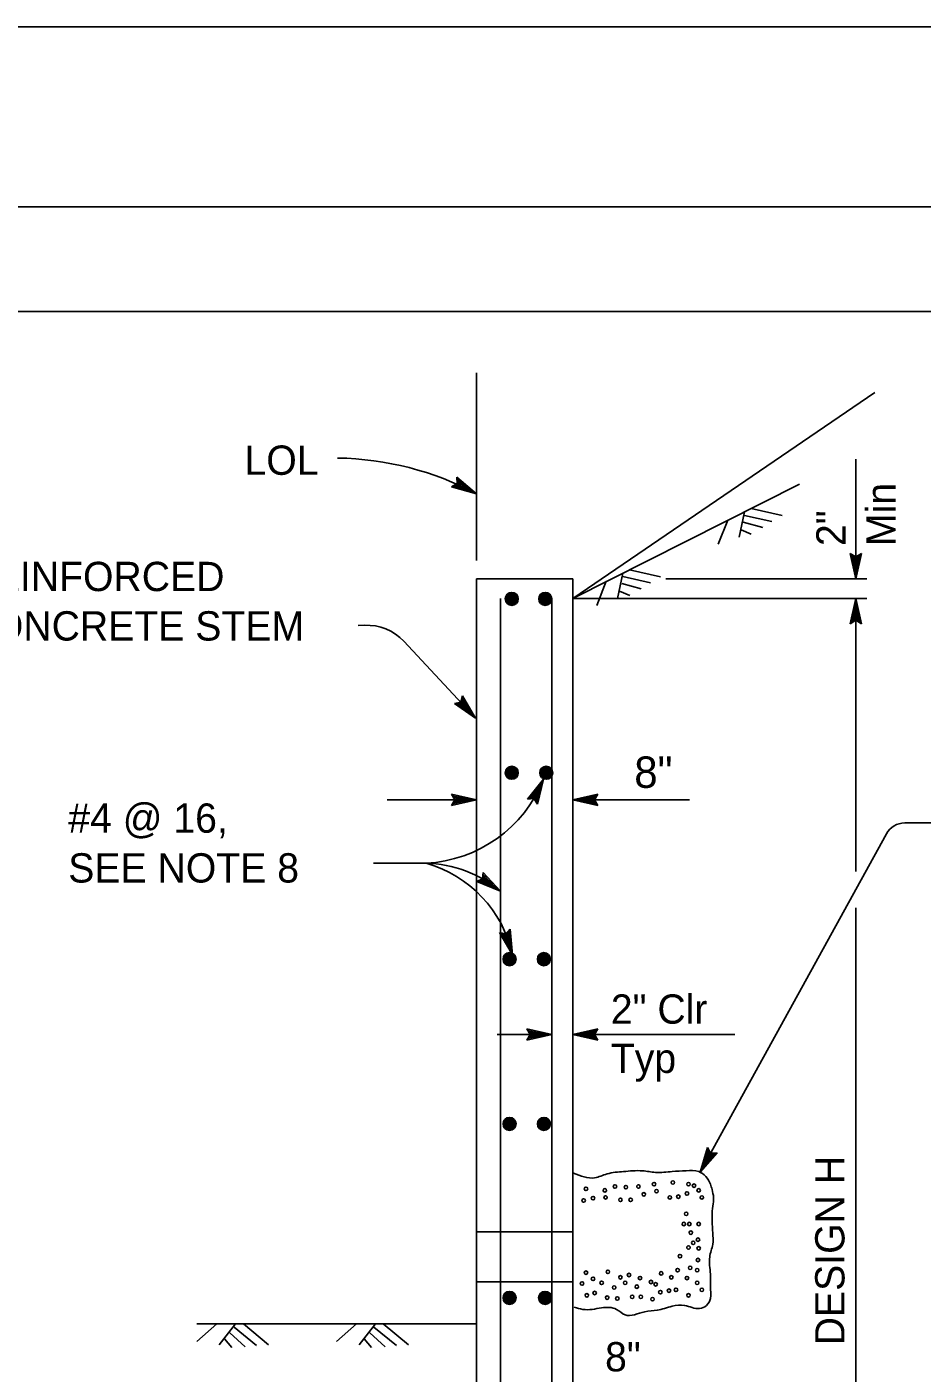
# Model space of a CAD drawing. Extents: x -894 to 866, y -472 to 714.
# Drawn here: x -293.1 to -79.2, y 392 to 713.6 of the extents above; entities that cross this region are included whole.
import ezdxf

# ---------------------------------------------------------------- set-up
doc = ezdxf.new("R2010")
doc.units = 0
for name, color, linetype in [('border_PLOTTING-ELEMENTS', 7, 'Continuous'), ('border_rw_22x34_Cut_Lines', 7, 'Continuous'), ('border_SHEET', 7, 'Continuous'), ('rd_CONST-DETAIL', 7, 'Continuous'), ('rd_CONST-DETAIL-anno', 7, 'Continuous')]:
    doc.layers.add(name, color=color, linetype=linetype)

msp = doc.modelspace()

# ---------------------------------------------------------------- linework, layer by layer
at = {"layer": 'border_PLOTTING-ELEMENTS'}
for points in [[(-894.04, -472.44), (865.96, -472.44), (865.96, 713.56), (-894.04, 713.56)], [(-864.04, 670.56), (835.96, 670.56), (835.96, -429.44), (-864.04, -429.44)]]:
    msp.add_lwpolyline(points, close=True, dxfattribs=at)
at = {"layer": 'border_rw_22x34_Cut_Lines'}
msp.add_lwpolyline([(-864.04, 670.56), (835.96, 670.56), (835.96, -429.44), (-864.04, -429.44)], close=True, dxfattribs=at)
at = {"layer": 'border_SHEET'}
msp.add_line((-814.04, 645.56), (810.96, 645.56), dxfattribs=at)
at = {"layer": 'rd_CONST-DETAIL'}
for p, q in [((-185.64, 587.13), (-185.64, 630.96)), ((-162.64, 577.01), (-90.47, 626.24)), ((-185.64, 586.12), (-185.64, 607.59)), ((-120.02, 598.49), (-112.62, 596.82)), ((-125.57, 595.76), (-127.85, 589.99)), ((-121.63, 597.71), (-122.85, 591.65)), ((-121.89, 595.26), (-117.23, 593.96)), ((-121.63, 596.89), (-115.02, 595.39)), ((-122.39, 593.44), (-119.97, 592.36)), ((-150.67, 583.08), (-151.9, 577.02)), ((-150.68, 582.26), (-144.06, 580.76)), ((-149.07, 583.86), (-141.67, 582.19)), ((-162.64, 581.74), (-185.64, 581.74)), ((-185.64, 581.74), (-185.64, 367.75)), ((-162.64, 367.75), (-162.64, 581.74)), ((-154.61, 581.13), (-156.89, 575.36)), ((-150.93, 580.63), (-146.27, 579.33)), ((-179.89, 343.83), (-179.89, 577.01)), ((-167.64, 362.75), (-167.64, 577.01)), ((-151.44, 578.81), (-149.01, 577.73)), ((-162.64, 425.76), (-185.64, 425.76)), ((-162.64, 413.76), (-185.64, 413.76)), ((-247.7, 403.77), (-252.47, 399.54)), ((-185.64, 403.76), (-252.47, 403.76)), ((-243.19, 403.74), (-247.11, 398.75)), ((-243.57, 402.99), (-238.19, 398.56)), ((-241.35, 403.72), (-235.33, 398.77)), ((-214.29, 403.77), (-219.05, 399.54)), ((-209.78, 403.74), (-213.7, 398.75)), ((-210.16, 402.99), (-204.78, 398.56)), ((-207.94, 403.72), (-201.92, 398.77)), ((-245.86, 400.18), (-244.14, 398.07)), ((-244.56, 401.62), (-240.88, 398.27)), ((-212.45, 400.18), (-210.73, 398.07)), ((-211.15, 401.62), (-207.47, 398.27))]:
    msp.add_line(p, q, dxfattribs=at)
for points in [[(-162.64, 577.01), (-108.43, 604.32)], [(-162.64, 577.01), (-162.64, 577.01)], [(-219.05, 403.76), (-252.47, 403.76)], [(-252.47, 403.76), (-252.47, 403.76)], [(-185.64, 403.76), (-219.05, 403.76)]]:
    msp.add_lwpolyline(points, dxfattribs=at)
for centre, radius in [((-177.2, 576.92), 1.56), ((-177.2, 576.92), 1.37), ((-177.2, 576.92), 1.19), ((-177.2, 576.92), 1), ((-177.2, 576.92), 0.812), ((-177.2, 576.92), 0.625), ((-177.2, 576.92), 0.437), ((-177.2, 576.92), 0.187), ((-169.21, 576.92), 1.56), ((-169.21, 576.92), 1.37), ((-169.21, 576.92), 1.19), ((-169.21, 576.92), 1), ((-169.21, 576.92), 0.812), ((-169.21, 576.92), 0.625), ((-169.21, 576.92), 0.437), ((-169.21, 576.92), 0.187), ((-177.2, 535.4), 1.56), ((-177.2, 535.4), 1.37), ((-177.2, 535.4), 1.19), ((-177.2, 535.4), 1), ((-177.2, 535.4), 0.812), ((-177.2, 535.4), 0.625), ((-177.2, 535.4), 0.437), ((-177.2, 535.4), 0.187), ((-168.97, 535.4), 1.56), ((-168.97, 535.4), 1.37), ((-168.97, 535.4), 1.19), ((-168.97, 535.4), 1), ((-168.97, 535.4), 0.812), ((-168.97, 535.4), 0.625), ((-168.97, 535.4), 0.437), ((-168.97, 535.4), 0.187), ((-177.74, 490.86), 1.56), ((-177.74, 490.86), 1.37), ((-177.74, 490.86), 1.19), ((-169.52, 490.86), 1.56), ((-169.52, 490.86), 1.37), ((-169.52, 490.86), 1.19), ((-177.74, 490.86), 1), ((-177.74, 490.86), 0.812), ((-177.74, 490.86), 0.625), ((-177.74, 490.86), 0.437), ((-177.74, 490.86), 0.187), ((-169.52, 490.86), 1), ((-169.52, 490.86), 0.812), ((-169.52, 490.86), 0.625), ((-169.52, 490.86), 0.437), ((-169.52, 490.86), 0.187), ((-177.74, 451.5), 1.56), ((-177.74, 451.5), 1.37), ((-177.74, 451.5), 1.19), ((-177.74, 451.5), 1), ((-177.74, 451.5), 0.812), ((-177.74, 451.5), 0.625), ((-177.74, 451.5), 0.437), ((-177.74, 451.5), 0.187), ((-169.52, 451.5), 1.56), ((-169.52, 451.5), 1.37), ((-169.52, 451.5), 1.19), ((-169.52, 451.5), 1), ((-169.52, 451.5), 0.812), ((-169.52, 451.5), 0.625), ((-169.52, 451.5), 0.437), ((-169.52, 451.5), 0.187), ((-143.2, 437.13), 0.418), ((-138.71, 437.51), 0.418), ((-134.96, 437.13), 0.418), ((-159.47, 436.01), 0.418), ((-157.79, 433.77), 0.418), ((-154.98, 435.64), 0.418), ((-154.79, 433.95), 0.418), ((-152.55, 436.57), 0.418), ((-149.93, 436.39), 0.418), ((-146.94, 436.57), 0.418), ((-145.63, 434.7), 0.418), ((-142.63, 435.45), 0.418), ((-139.45, 433.95), 0.418), ((-137.4, 434.14), 0.418), ((-135.34, 434.89), 0.418), ((-133.65, 436.76), 0.418), ((-132.53, 435.64), 0.418), ((-131.78, 433.95), 0.418), ((-160.03, 433.21), 0.418), ((-151.24, 433.39), 0.418), ((-148.81, 433.39), 0.418), ((-136.09, 427.59), 0.418), ((-135.53, 430.02), 0.418), ((-134.78, 427.59), 0.418), ((-132.53, 427.59), 0.418), ((-134.4, 425.54), 0.418), ((-134.96, 421.98), 0.418), ((-133.84, 423.1), 0.418), ((-132.72, 423.85), 0.418), ((-132.53, 421.79), 0.418), ((-137.02, 419.92), 0.418), ((-132.72, 418.99), 0.418), ((-159.47, 415.99), 0.418), ((-157.79, 414.5), 0.418), ((-154.23, 416.18), 0.418), ((-151.24, 414.87), 0.418), ((-149.18, 415.43), 0.418), ((-146.56, 414.68), 0.418), ((-141.51, 415.81), 0.418), ((-139.08, 414.87), 0.418), ((-137.58, 416.56), 0.418), ((-135.34, 414.68), 0.418), ((-134.59, 417.12), 0.418), ((-132.91, 416.56), 0.418), ((-160.41, 413.38), 0.418), ((-155.73, 413.56), 0.418), ((-152.74, 412.44), 0.418), ((-150.12, 413.56), 0.418), ((-147.31, 412.63), 0.418), ((-143.94, 413.75), 0.418), ((-142.82, 413.19), 0.418), ((-141.7, 411.32), 0.418), ((-139.64, 411.69), 0.418), ((-137.96, 411.88), 0.418), ((-132.91, 413.56), 0.418), ((-131.78, 411.88), 0.418), ((-177.74, 409.95), 1.56), ((-177.74, 409.95), 1.37), ((-177.74, 409.95), 1.19), ((-177.74, 409.95), 1), ((-177.74, 409.95), 0.812), ((-177.74, 409.95), 0.625), ((-177.74, 409.95), 0.437), ((-177.74, 409.95), 0.187), ((-169.25, 409.95), 1.56), ((-169.25, 409.95), 1.37), ((-169.25, 409.95), 1.19), ((-169.25, 409.95), 1), ((-169.25, 409.95), 0.812), ((-169.25, 409.95), 0.625), ((-169.25, 409.95), 0.437), ((-169.25, 409.95), 0.187), ((-159.28, 410.57), 0.418), ((-157.41, 411.13), 0.418), ((-154.42, 410.01), 0.418), ((-151.99, 409.82), 0.418), ((-148.43, 410.2), 0.418), ((-146.38, 410.2), 0.418), ((-143.57, 409.63), 0.418), ((-134.96, 410.57), 0.418)]:
    msp.add_circle(centre, radius, dxfattribs=at)
msp.add_spline([(-162.28, 407.76), (-160.22, 407.2), (-157.97, 407.2), (-155.73, 407.58), (-152.17, 407.2), (-150.12, 405.89), (-145.44, 406.64), (-142.45, 407.01), (-138.89, 407.95), (-135.9, 408.14), (-132.35, 407.39), (-130.66, 408.14), (-129.73, 409.82), (-129.73, 412.63), (-129.73, 415.62), (-129.91, 419.74), (-129.17, 422.73), (-129.17, 425.54), (-129.35, 429.46), (-129.17, 431.9), (-128.98, 433.95), (-129.35, 435.82), (-129.73, 437.13), (-132.53, 440.13), (-135.53, 440.31), (-138.89, 440.13), (-142.82, 439.94), (-146, 440.31), (-150.49, 440.13), (-154.42, 439.57), (-157.41, 438.63), (-162.46, 439.75)], degree=3, dxfattribs=at)
at = {"layer": 'rd_CONST-DETAIL-anno'}
for p, q in [((-94.97, 581.74), (-94.97, 610.31)), ((-185.64, 602.06), (-190.32, 606.04)), ((-190.32, 606.04), (-190.32, 606.04)), ((-190.32, 606.04), (-190.24, 604.49)), ((-188.09, 603.35), (-190.29, 605.23)), ((-186.87, 602.71), (-190.28, 605.62)), ((-189.31, 604), (-190.25, 604.8)), ((-190.24, 604.49), (-191.57, 603.68)), ((-191.57, 603.68), (-191.57, 603.68)), ((-191.57, 603.68), (-185.64, 602.06)), ((-191.21, 603.9), (-186.86, 602.7)), ((-190.84, 604.11), (-188.09, 603.35)), ((-190.52, 604.33), (-189.31, 604)), ((-185.64, 602.06), (-185.64, 602.06)), ((-94.97, 581.74), (-96.3, 587.75)), ((-96.3, 587.74), (-96.3, 587.74)), ((-96.3, 587.74), (-94.97, 586.94)), ((-94.97, 583.14), (-95.94, 587.51)), ((-94.96, 584.51), (-95.59, 587.33)), ((-94.96, 585.89), (-95.23, 587.1)), ((-94.97, 586.94), (-93.63, 587.74)), ((-93.63, 587.74), (-94.97, 581.74)), ((-93.98, 587.53), (-94.97, 583.12)), ((-94.34, 587.29), (-94.96, 584.51)), ((-94.69, 587.12), (-94.96, 585.89)), ((-93.63, 587.74), (-93.63, 587.74)), ((-140.41, 581.74), (-92.34, 581.74)), ((-94.97, 581.74), (-94.97, 581.74)), ((-108.5, 577.01), (-162.64, 577.01)), ((-149.54, 577.01), (-92.34, 577.01)), ((-96.31, 571.01), (-94.97, 577.01)), ((-95.95, 571.23), (-94.97, 575.63)), ((-94.97, 577.01), (-94.97, 577.01)), ((-94.97, 577.01), (-93.64, 571.01)), ((-94.97, 511.81), (-94.97, 577.01)), ((-94.96, 575.62), (-94, 571.25)), ((-95.59, 571.46), (-94.97, 574.25)), ((-95.24, 571.64), (-94.97, 572.87)), ((-94.97, 574.25), (-94.34, 571.42)), ((-94.97, 572.87), (-94.7, 571.66)), ((-213.89, 570.54), (-212.39, 570.62)), ((-94.97, 571.81), (-96.31, 571.01)), ((-96.31, 571.01), (-96.31, 571.01)), ((-93.64, 571.01), (-94.97, 571.81)), ((-93.64, 571.01), (-93.64, 571.01)), ((-202.98, 566.82), (-185.85, 548.47)), ((-189.4, 552.27), (-188.96, 553.77)), ((-189.08, 553.36), (-186.79, 549.47)), ((-188.96, 553.77), (-188.96, 553.77)), ((-188.96, 553.77), (-185.85, 548.47)), ((-190.91, 551.94), (-189.4, 552.27)), ((-185.85, 548.47), (-190.91, 551.94)), ((-190.91, 551.94), (-190.91, 551.94)), ((-186.8, 549.48), (-190.49, 552.02)), ((-187.73, 550.49), (-190.12, 552.12)), ((-188.67, 551.5), (-189.69, 552.2)), ((-189.31, 552.58), (-188.67, 551.5)), ((-189.18, 552.95), (-187.73, 550.49)), ((-185.85, 548.47), (-185.85, 548.47)), ((-173.48, 529.12), (-169.61, 533.89)), ((-169.61, 533.89), (-171.09, 527.93)), ((-169.61, 533.89), (-169.61, 533.89)), ((-173.07, 529.16), (-170.22, 532.66)), ((-172.64, 529.21), (-170.84, 531.42)), ((-170.84, 531.42), (-171.54, 528.61)), ((-170.22, 532.65), (-171.31, 528.3)), ((-206.96, 528.92), (-185.64, 528.92)), ((-190.84, 528.92), (-191.64, 530.26)), ((-191.64, 530.26), (-191.64, 530.26)), ((-191.64, 530.26), (-185.64, 528.92)), ((-185.64, 528.92), (-191.64, 527.59)), ((-191.64, 527.59), (-190.84, 528.92)), ((-191.64, 527.59), (-191.64, 527.59)), ((-191.43, 529.9), (-187.02, 528.92)), ((-187.03, 528.91), (-191.41, 527.95)), ((-188.41, 528.92), (-191.23, 528.29)), ((-191.19, 529.54), (-188.41, 528.92)), ((-191.02, 529.19), (-189.79, 528.92)), ((-189.79, 528.92), (-191, 528.65)), ((-185.64, 528.92), (-185.64, 528.92)), ((-171.93, 529.24), (-173.48, 529.12)), ((-173.48, 529.12), (-173.48, 529.12)), ((-172.25, 529.21), (-171.46, 530.19)), ((-171.09, 527.93), (-171.93, 529.24)), ((-171.46, 530.19), (-171.76, 528.98)), ((-171.09, 527.93), (-171.09, 527.93)), ((-162.64, 528.92), (-156.64, 530.25)), ((-162.64, 528.92), (-134.73, 528.92)), ((-156.64, 527.58), (-162.64, 528.92)), ((-162.64, 528.92), (-162.64, 528.92)), ((-156.86, 527.93), (-161.26, 528.92)), ((-161.25, 528.92), (-156.88, 529.89)), ((-159.88, 528.91), (-157.06, 529.54)), ((-157.09, 528.29), (-159.88, 528.91)), ((-158.5, 528.91), (-157.29, 529.18)), ((-157.27, 528.64), (-158.5, 528.91)), ((-156.64, 530.25), (-157.44, 528.92)), ((-157.44, 528.92), (-156.64, 527.58)), ((-156.64, 530.25), (-156.64, 530.25)), ((-156.64, 527.58), (-156.64, 527.58)), ((-72.94, 523.4), (-83.31, 523.4)), ((-132.2, 439.99), (-87.69, 520.81)), ((-197.69, 513.79), (-210.24, 513.79)), ((-184.17, 510.05), (-184.07, 511.6)), ((-184.07, 511.6), (-184.07, 511.6)), ((-184.07, 511.6), (-179.89, 507.1)), ((-185.58, 509.4), (-184.17, 510.05)), ((-179.89, 507.1), (-185.58, 509.4)), ((-185.58, 509.4), (-185.58, 509.4)), ((-181.03, 507.88), (-185.18, 509.57)), ((-182.16, 508.66), (-184.84, 509.75)), ((-183.3, 509.45), (-184.44, 509.91)), ((-184.15, 510.37), (-183.3, 509.45)), ((-184.1, 510.76), (-182.16, 508.66)), ((-184.09, 511.19), (-181.02, 507.88)), ((-179.89, 507.1), (-179.89, 507.1)), ((-94.97, 367.75), (-94.97, 503.16)), ((-177.03, 491.89), (-180.1, 497.21)), ((-180.1, 497.21), (-180.1, 497.21)), ((-180.1, 497.21), (-178.59, 496.85)), ((-177.45, 493.22), (-179.69, 497.1)), ((-177.86, 494.53), (-179.3, 497.03)), ((-178.27, 495.85), (-178.89, 496.92)), ((-178.59, 496.85), (-177.55, 498.02)), ((-178.38, 497.1), (-178.27, 495.85)), ((-178.1, 497.37), (-177.86, 494.53)), ((-177.83, 497.7), (-177.44, 493.21)), ((-177.55, 498.02), (-177.55, 498.02)), ((-177.55, 498.02), (-177.03, 491.89)), ((-177.03, 491.89), (-177.03, 491.89)), ((-167.64, 472.86), (-180.67, 472.86)), ((-167.64, 472.86), (-173.64, 474.19)), ((-173.64, 474.19), (-173.64, 474.19)), ((-173.64, 474.19), (-172.84, 472.86)), ((-172.84, 472.86), (-173.64, 471.52)), ((-173.64, 471.52), (-167.64, 472.86)), ((-173.43, 471.88), (-169.02, 472.86)), ((-169.03, 472.87), (-173.41, 473.83)), ((-170.41, 472.86), (-173.23, 473.49)), ((-173.19, 472.24), (-170.41, 472.86)), ((-173.02, 472.59), (-171.79, 472.86)), ((-171.79, 472.86), (-173, 473.13)), ((-167.64, 472.86), (-167.64, 472.86)), ((-162.64, 472.86), (-156.64, 474.19)), ((-162.64, 472.86), (-123.92, 472.86)), ((-156.64, 471.52), (-162.64, 472.86)), ((-162.64, 472.86), (-162.64, 472.86)), ((-156.86, 471.88), (-161.26, 472.86)), ((-161.25, 472.87), (-156.88, 473.83)), ((-159.88, 472.86), (-157.06, 473.49)), ((-157.09, 472.24), (-159.88, 472.86)), ((-158.5, 472.86), (-157.29, 473.13)), ((-157.27, 472.59), (-158.5, 472.86)), ((-156.64, 474.19), (-157.44, 472.86)), ((-157.44, 472.86), (-156.64, 471.52)), ((-156.64, 474.19), (-156.64, 474.19)), ((-173.64, 471.52), (-173.64, 471.52)), ((-156.64, 471.52), (-156.64, 471.52)), ((-132.2, 439.99), (-130.47, 445.89)), ((-128.13, 444.6), (-132.2, 439.99)), ((-128.55, 444.58), (-131.54, 441.2)), ((-131.53, 441.21), (-130.27, 445.51)), ((-130.87, 442.41), (-130.05, 445.19)), ((-128.98, 444.55), (-130.87, 442.41)), ((-130.47, 445.89), (-130.47, 445.89)), ((-130.47, 445.89), (-129.69, 444.54)), ((-130.2, 443.62), (-129.85, 444.81)), ((-129.37, 444.56), (-130.2, 443.62)), ((-129.69, 444.54), (-128.13, 444.6)), ((-128.13, 444.6), (-128.13, 444.6)), ((-132.2, 439.99), (-132.2, 439.99))]:
    msp.add_line(p, q, dxfattribs=at)
for centre, radius, start, end in [((-219.91, 537.44), 73.14, 62.0589, 89.1427), ((-211.76, 558.63), 12, 43.0331, 93.0123), ((-199.23, 545.61), 31.85, 272.765, 338.369), ((-83.31, 518.4), 5, 90, 151.1586), ((-205.72, 485.52), 29.4, 12.525, 74.1485), ((-198.58, 484.41), 29.4, 50.5075, 88.2715)]:
    msp.add_arc(centre, radius, start, end, dxfattribs=at)

# ---------------------------------------------------------------- texts
for s, height, p in [('LOL', 7, (-241.07, 606.57)), ('REINFORCED', 7, (-307.75, 578.79)), ('CONCRETE STEM', 7, (-307.96, 566.98)), ('8"', 7.5, (-147.93, 531.79)), ('#4 @ 16,', 7, (-283.19, 521.07)), ('SEE NOTE 8', 7, (-283.19, 509.17)), ('2" Clr', 7, (-153.53, 475.45)), ('Typ', 7, (-153.53, 463.69)), ('8"', 7, (-154.91, 392.39))]:
    msp.add_text(s, height=height, dxfattribs=at).set_placement(p)
for s, p in [('Min', (-85.5, 589.55)), ('2"', (-97.44, 589.55)), ('DESIGN H', (-97.7, 398.61))]:
    msp.add_text(s, height=7, rotation=90, dxfattribs=at).set_placement(p)

doc.saveas('drawing.dxf')
